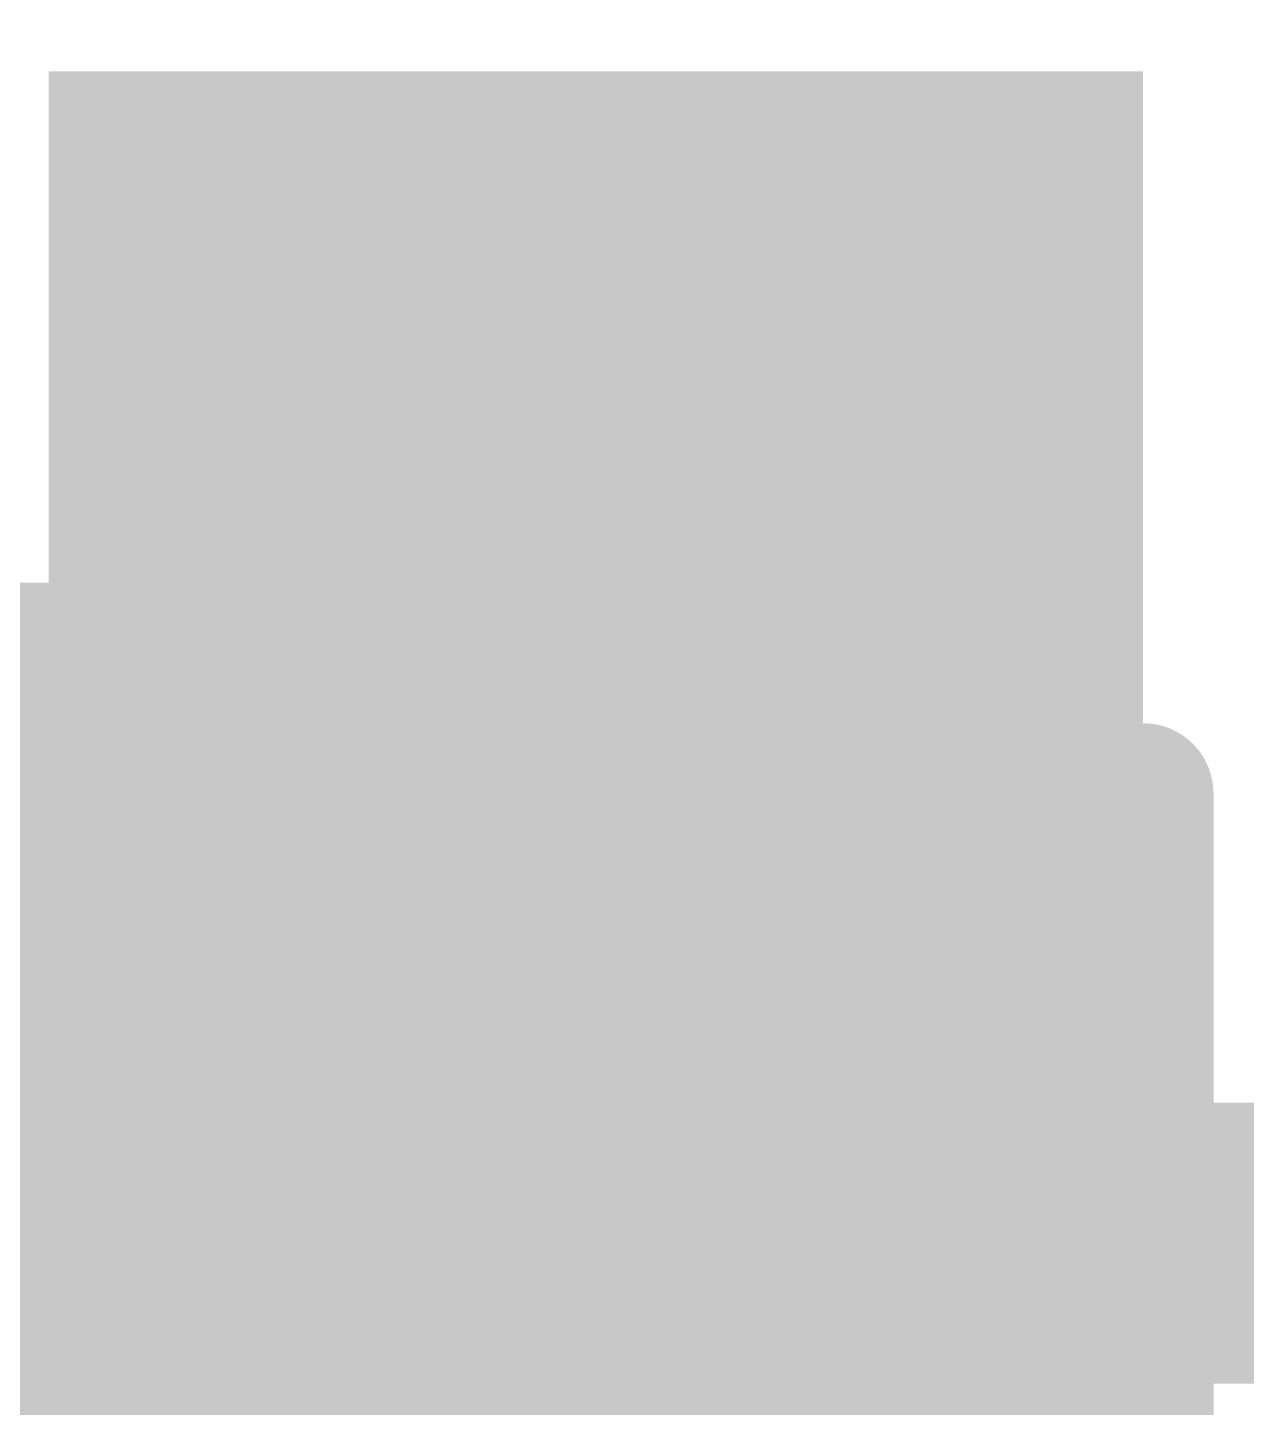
# Model space of a CAD drawing. Header units: inches. Extents: x -2 to 343, y -53 to 63.
# Drawn here: x 32.756 to 33.858, y -2.271 to -1.024 of the extents above; entities that cross this region are included whole.
import ezdxf

# ---------------------------------------------------------------- set-up
doc = ezdxf.new("R2010")
doc.units = ezdxf.units.IN
for name, color, linetype in [('Board Outline', 216, 'Continuous'), ('Bottom Layer', 5, 'Continuous'), ('Bottom Overlay', 54, 'Continuous'), ('Bottom Paste', 16, 'Continuous'), ('Bottom Solder', 6, 'Continuous'), ('Drill Drawing', 1, 'Continuous'), ('Top Layer', 1, 'Continuous'), ('Top Overlay', 2, 'Continuous'), ('Top Paste', 8, 'Continuous'), ('Top Solder', 216, 'Continuous'), ('Via Holes', 16, 'Continuous')]:
    doc.layers.add(name, color=color, linetype=linetype)

# ---------------------------------------------------------------- blocks, each defined once
blk = doc.blocks.new('R___0402_45')
at = {"layer": 'Top Layer'}
for points in [[(-0.6985, -0.3175), (-0.6985, 0.3175), (-0.2413, 0.3175), (-0.2413, -0.3175)], [(0.2413, -0.3175), (0.2413, 0.3175), (0.6985, 0.3175), (0.6985, -0.3175)]]:
    blk.add_hatch(color=1, dxfattribs=at).paths.add_polyline_path(points)
at = {"layer": 'Top Paste'}
for points in [[(-0.6985, -0.3175), (-0.6985, 0.3175), (-0.2413, 0.3175), (-0.2413, -0.3175)], [(0.2413, -0.3175), (0.2413, 0.3175), (0.6985, 0.3175), (0.6985, -0.3175)]]:
    blk.add_hatch(color=8, dxfattribs=at).paths.add_polyline_path(points)
at = {"layer": 'Top Solder'}
for points in [[(-0.7535, -0.3725), (-0.7535, 0.3725), (-0.1863, 0.3725), (-0.1863, -0.3725)], [(0.1863, -0.3725), (0.1863, 0.3725), (0.7535, 0.3725), (0.7535, -0.3725)]]:
    blk.add_hatch(color=216, dxfattribs=at).paths.add_polyline_path(points)
at = {"layer": 'Top Overlay'}
for points, const_width in [([(-0.7874, -0.4064), (-0.7874, 0.4064)], 0.127), ([(-0.7874, 0.4064), (0.7874, 0.4064)], 0.127), ([(0.7874, -0.4064), (0.7874, 0.4064)], 0.127), ([(-0.7874, -0.4064), (0.7874, -0.4064)], 0.127), ([(-0.8128, -0.4318), (0.8128, -0.4318)], 0.00323)]:
    blk.add_lwpolyline(points, dxfattribs=dict(at, const_width=const_width))
for points, const_width in [([(-0.8191, 0.4064, 1), (-0.7556, 0.4064, 1)], 0.0635), ([(-0.8191, 0.4064, 1), (-0.7556, 0.4064, 1)], 0.0635), ([(0.7556, 0.4064, 1), (0.8191, 0.4064, 1)], 0.0635), ([(0.7556, 0.4064, 1), (0.8191, 0.4064, 1)], 0.0635), ([(-0.8191, -0.4064, 1), (-0.7556, -0.4064, 1)], 0.0635), ([(-0.8191, -0.4064, 1), (-0.7556, -0.4064, 1)], 0.0635), ([(0.7556, -0.4064, 1), (0.8191, -0.4064, 1)], 0.0635), ([(0.7556, -0.4064, 1), (0.8191, -0.4064, 1)], 0.0635), ([(-0.8136, -0.4318, 1), (-0.812, -0.4318, 1)], 0.00161), ([(0.812, -0.4318, 1), (0.8136, -0.4318, 1)], 0.00161)]:
    blk.add_lwpolyline(points, format="xyb", close=True, dxfattribs=dict(at, const_width=const_width))
blk = doc.blocks.new('C___0603_B_80')
at = {"layer": 'Bottom Layer'}
blk.add_hatch(color=5, dxfattribs=at).paths.add_polyline_path([(0.381, -0.4445), (0.381, 0.4445), (1.143, 0.4445), (1.143, -0.4445)])
at = {"layer": 'Bottom Paste'}
blk.add_hatch(color=16, dxfattribs=at).paths.add_polyline_path([(0.381, -0.4445), (0.381, 0.4445), (1.143, 0.4445), (1.143, -0.4445)])
at = {"layer": 'Bottom Solder'}
blk.add_hatch(color=6, dxfattribs=at).paths.add_polyline_path([(0.321, -0.5045), (0.321, 0.5045), (1.203, 0.5045), (1.203, -0.5045)])
at = {"layer": 'Bottom Overlay', "const_width": 0.127}
blk.add_lwpolyline([(1.2446, -0.5334), (0.4572, -0.5334)], dxfattribs=at)
at = {"layer": 'Bottom Overlay', "const_width": 0.0635}
blk.add_lwpolyline([(0.4254, -0.5334, 1), (0.4889, -0.5334, 1)], format="xyb", close=True, dxfattribs=at)

msp = doc.modelspace()

# ---------------------------------------------------------------- hatches: boundary and pattern name
at = {"layer": 'Bottom Layer'}
msp.add_hatch(color=5, dxfattribs=at).paths.add_polyline_path([(32.7753, -2.5671), (33.7643, -2.5671), (33.7643, -1.0635), (32.7753, -1.0635)])
h = msp.add_hatch(color=5, dxfattribs=at)
edge = h.paths.add_edge_path()
edge.add_arc((33.447, -1.3716), 0.3, 0, 360)
at = {"layer": 'Top Layer'}
h = msp.add_hatch(color=1, dxfattribs=at)
edge = h.paths.add_edge_path()
edge.add_arc((33.447, -1.3716), 0.3, 0, 360)
at = {"layer": 'Via Holes'}
h = msp.add_hatch(color=7, dxfattribs=at)
edge = h.paths.add_edge_path()
edge.add_arc((33.447, -1.3716), 0.15, 0, 360)

# ---------------------------------------------------------------- linework, layer by layer
at = {"layer": 'Board Outline', "const_width": 0.254}
msp.add_lwpolyline([(49.772, 6.3476, -0.6504), (32.1175, -53.0547)], format="xyb", dxfattribs=at)
at = {"layer": 'Bottom Layer', "const_width": 0.254}
for points in [[(33.4103, -1.4083), (33.447, -1.3716)], [(33.4103, -1.8686), (33.4103, -1.4083)], [(33.1563, -2.1226), (33.4103, -1.8686)]]:
    msp.add_lwpolyline(points, dxfattribs=at)
at = {"layer": 'Bottom Layer', "const_width": 0.127}
for points in [[(33.3835, -1.3716, 1), (33.5105, -1.3716, 1)], [(33.3468, -1.4083, 1), (33.4738, -1.4083, 1)], [(33.3468, -1.4083, 1), (33.4738, -1.4083, 1)], [(33.3468, -1.8686, 1), (33.4738, -1.8686, 1)], [(33.3468, -1.8686, 1), (33.4738, -1.8686, 1)], [(33.0928, -2.1226, 1), (33.2198, -2.1226, 1)]]:
    msp.add_lwpolyline(points, format="xyb", close=True, dxfattribs=at)
at = {"layer": 'Drill Drawing', "const_width": 0.0508}
for points in [[(33.193, -1.1176), (33.447, -1.2446)], [(33.193, -1.1176), (33.32, -1.3716)], [(33.447, -1.2446), (33.701, -1.1176)], [(33.574, -1.3716), (33.701, -1.1176)], [(33.193, -1.6256), (33.32, -1.3716)], [(33.574, -1.3716), (33.701, -1.6256)], [(33.193, -1.6256), (33.447, -1.4986)], [(33.447, -1.4986), (33.701, -1.6256)]]:
    msp.add_lwpolyline(points, dxfattribs=at)
at = {"layer": 'Drill Drawing', "const_width": 0.0254}
for points in [[(33.1803, -1.1176, 1), (33.2057, -1.1176, 1)], [(33.1803, -1.1176, 1), (33.2057, -1.1176, 1)], [(33.6883, -1.1176, 1), (33.7137, -1.1176, 1)], [(33.6883, -1.1176, 1), (33.7137, -1.1176, 1)], [(33.4343, -1.2446, 1), (33.4597, -1.2446, 1)], [(33.4343, -1.2446, 1), (33.4597, -1.2446, 1)], [(33.3073, -1.3716, 1), (33.3327, -1.3716, 1)], [(33.3073, -1.3716, 1), (33.3327, -1.3716, 1)], [(33.5613, -1.3716, 1), (33.5867, -1.3716, 1)], [(33.5613, -1.3716, 1), (33.5867, -1.3716, 1)], [(33.4343, -1.4986, 1), (33.4597, -1.4986, 1)], [(33.4343, -1.4986, 1), (33.4597, -1.4986, 1)], [(33.1803, -1.6256, 1), (33.2057, -1.6256, 1)], [(33.1803, -1.6256, 1), (33.2057, -1.6256, 1)], [(33.6883, -1.6256, 1), (33.7137, -1.6256, 1)], [(33.6883, -1.6256, 1), (33.7137, -1.6256, 1)]]:
    msp.add_lwpolyline(points, format="xyb", close=True, dxfattribs=at)
at = {"layer": 'Top Layer', "const_width": 0.254}
for points in [[(33.447, -2.1226), (33.447, -1.3716)], [(33.447, -2.1226), (34.3501, -2.1226)]]:
    msp.add_lwpolyline(points, dxfattribs=at)
at = {"layer": 'Top Layer', "const_width": 0.127}
for points in [[(33.3835, -1.3716, 1), (33.5105, -1.3716, 1)], [(33.3835, -2.1226, 1), (33.5105, -2.1226, 1)], [(33.3835, -2.1226, 1), (33.5105, -2.1226, 1)]]:
    msp.add_lwpolyline(points, format="xyb", close=True, dxfattribs=at)

# ---------------------------------------------------------------- block references
at = {"rotation": 180}
msp.add_blockref('C___0603_B_80', (33.9183, -2.1226), dxfattribs=at)
msp.add_blockref('R___0402_45', (32.9771, -2.1226))

doc.saveas('drawing.dxf')
